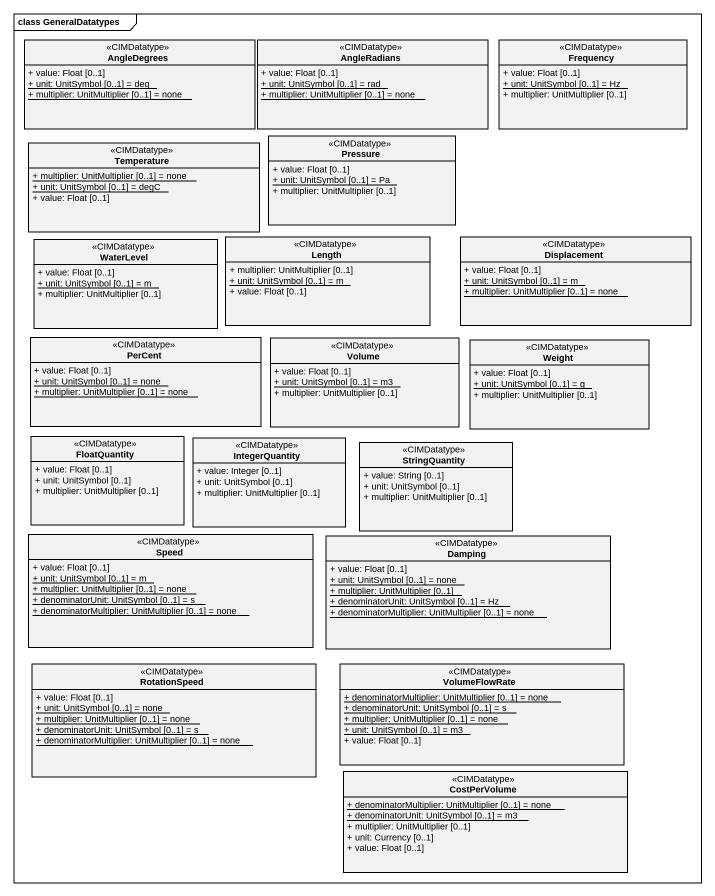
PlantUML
@startuml
mainframe class GeneralDatatypes
hide circle
hide empty members
skinparam classAttributeIconSize 0
class AngleDegrees <<CIMDatatype>> {
  + value: Float [0..1]
  {static} + unit: UnitSymbol [0..1] = deg
  {static} + multiplier: UnitMultiplier [0..1] = none
}
class AngleRadians <<CIMDatatype>> {
  + value: Float [0..1]
  {static} + unit: UnitSymbol [0..1] = rad
  {static} + multiplier: UnitMultiplier [0..1] = none
}
class Frequency <<CIMDatatype>> {
  + value: Float [0..1]
  {static} + unit: UnitSymbol [0..1] = Hz
  + multiplier: UnitMultiplier [0..1]
}
class Temperature <<CIMDatatype>> {
  {static} + multiplier: UnitMultiplier [0..1] = none
  {static} + unit: UnitSymbol [0..1] = degC
  + value: Float [0..1]
}
class Pressure <<CIMDatatype>> {
  + value: Float [0..1]
  {static} + unit: UnitSymbol [0..1] = Pa
  + multiplier: UnitMultiplier [0..1]
}
class WaterLevel <<CIMDatatype>> {
  + value: Float [0..1]
  {static} + unit: UnitSymbol [0..1] = m
  + multiplier: UnitMultiplier [0..1]
}
class Length <<CIMDatatype>> {
  + multiplier: UnitMultiplier [0..1]
  {static} + unit: UnitSymbol [0..1] = m
  + value: Float [0..1]
}
class Displacement <<CIMDatatype>> {
  + value: Float [0..1]
  {static} + unit: UnitSymbol [0..1] = m
  {static} + multiplier: UnitMultiplier [0..1] = none
}
class PerCent <<CIMDatatype>> {
  + value: Float [0..1]
  {static} + unit: UnitSymbol [0..1] = none
  {static} + multiplier: UnitMultiplier [0..1] = none
}
class Volume <<CIMDatatype>> {
  + value: Float [0..1]
  {static} + unit: UnitSymbol [0..1] = m3
  + multiplier: UnitMultiplier [0..1]
}
class Weight <<CIMDatatype>> {
  + value: Float [0..1]
  {static} + unit: UnitSymbol [0..1] = g
  + multiplier: UnitMultiplier [0..1]
}
class FloatQuantity <<CIMDatatype>> {
  + value: Float [0..1]
  + unit: UnitSymbol [0..1]
  + multiplier: UnitMultiplier [0..1]
}
class IntegerQuantity <<CIMDatatype>> {
  + value: Integer [0..1]
  + unit: UnitSymbol [0..1]
  + multiplier: UnitMultiplier [0..1]
}
class StringQuantity <<CIMDatatype>> {
  + value: String [0..1]
  + unit: UnitSymbol [0..1]
  + multiplier: UnitMultiplier [0..1]
}
class Speed <<CIMDatatype>> {
  + value: Float [0..1]
  {static} + unit: UnitSymbol [0..1] = m
  {static} + multiplier: UnitMultiplier [0..1] = none
  {static} + denominatorUnit: UnitSymbol [0..1] = s
  {static} + denominatorMultiplier: UnitMultiplier [0..1] = none
}
class Damping <<CIMDatatype>> {
  + value: Float [0..1]
  {static} + unit: UnitSymbol [0..1] = none
  {static} + multiplier: UnitMultiplier [0..1]
  {static} + denominatorUnit: UnitSymbol [0..1] = Hz
  {static} + denominatorMultiplier: UnitMultiplier [0..1] = none
}
class RotationSpeed <<CIMDatatype>> {
  + value: Float [0..1]
  {static} + unit: UnitSymbol [0..1] = none
  {static} + multiplier: UnitMultiplier [0..1] = none
  {static} + denominatorUnit: UnitSymbol [0..1] = s
  {static} + denominatorMultiplier: UnitMultiplier [0..1] = none
}
class VolumeFlowRate <<CIMDatatype>> {
  {static} + denominatorMultiplier: UnitMultiplier [0..1] = none
  {static} + denominatorUnit: UnitSymbol [0..1] = s
  {static} + multiplier: UnitMultiplier [0..1] = none
  {static} + unit: UnitSymbol [0..1] = m3
  + value: Float [0..1]
}
class CostPerVolume <<CIMDatatype>> {
  {static} + denominatorMultiplier: UnitMultiplier [0..1] = none
  {static} + denominatorUnit: UnitSymbol [0..1] = m3
  + multiplier: UnitMultiplier [0..1]
  + unit: Currency [0..1]
  + value: Float [0..1]
}
@enduml
